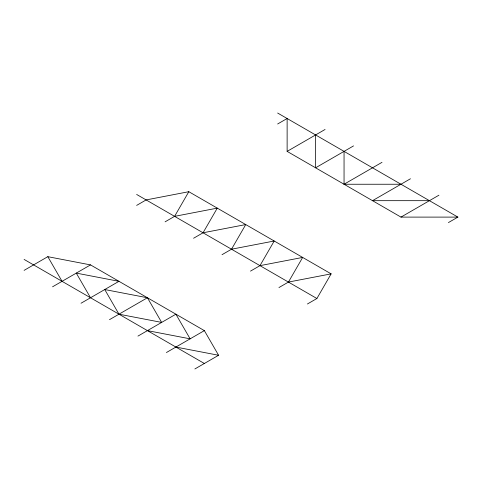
<?xml version="1.0" encoding="UTF-8"?>
<svg xmlns="http://www.w3.org/2000/svg" width="482" height="482" viewBox="0 0 482 482"><rect width="100%" height="100%" fill="white"/><g stroke="black" fill="none" stroke-linecap="round" stroke-linejoin="round"><path stroke-width="0.72" d="M165.103 221.828L174.586 216.352L188.817 191.703L331.128 273.866L316.897 298.515L307.414 303.991M193.565 238.259L203.049 232.782L217.28 208.134L174.586 216.352M222.027 254.695L231.511 249.218L245.742 224.57L203.049 232.782M250.489 271.125L259.973 265.648L274.204 241L231.511 249.218M278.951 287.555L288.435 282.078L302.666 257.43L259.973 265.648M24.1 270.372L47.82 256.677L90.514 264.895L204.356 330.622L218.587 355.27L194.873 368.965M136.641 205.398L146.13 199.922L188.817 191.703M277.644 123.988L287.127 118.512L287.127 151.378L400.976 217.105L457.9 217.105L448.411 222.582M52.562 286.802L90.514 264.895M287.127 151.378L325.079 129.465M81.024 303.238L118.97 281.325L76.283 273.107L90.514 297.755M353.541 145.901L315.589 167.808L315.589 134.942M109.486 319.668L147.432 297.755L161.663 322.404L118.97 314.192L104.745 289.543L147.432 297.755M344.052 151.378L344.052 184.245L382.003 162.332M137.948 336.099L175.894 314.192L190.125 338.84L147.432 330.622M410.465 178.762L372.514 200.675L429.438 200.675M166.411 352.535L204.356 330.622M400.976 217.105L438.927 195.198M288.435 282.078L331.128 273.866M344.052 184.245L400.976 184.245M175.894 347.058L218.587 355.27M277.644 113.035L457.9 217.105M136.641 194.445L316.897 298.515M24.1 259.418L204.356 363.488M47.82 256.677L62.051 281.325"/></g></svg>
